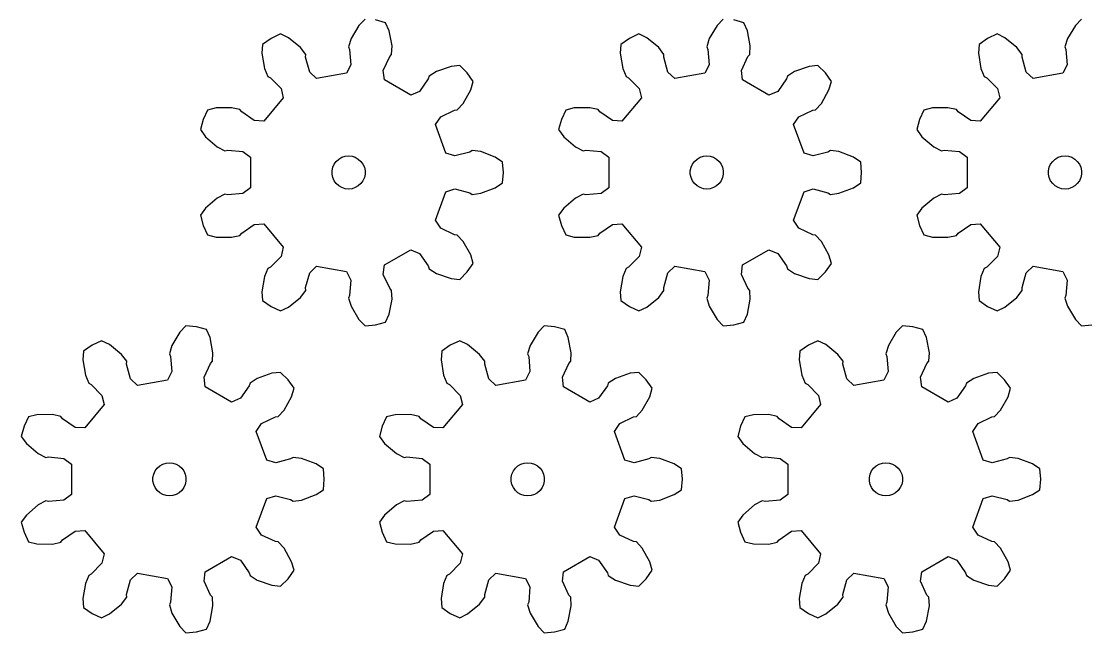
# Model space of a CAD drawing. Extents: x 0 to 189, y 0 to 222.
# Drawn here: x 0 to 96.4, y 0 to 55.3 of the extents above; entities that cross this region are included whole.
import ezdxf

# ---------------------------------------------------------------- set-up
doc = ezdxf.new("R2010")
doc.units = 0

msp = doc.modelspace()

# ---------------------------------------------------------------- linework, layer by layer
for p, q in [((31.101, 55.501), (30.55, 54.932)), ((32.958, 55.174), (32.044, 55.419)), ((33.281, 54.45), (32.958, 55.174)), ((63.512, 55.501), (62.961, 54.932)), ((65.37, 55.174), (64.456, 55.419)), ((65.693, 54.45), (65.37, 55.174)), ((95.924, 55.501), (95.373, 54.932)), ((23.467, 54.155), (22.609, 53.755)), ((24.18, 53.809), (23.467, 54.155)), ((30.55, 54.932), (29.834, 53.728)), ((33.542, 53.074), (33.281, 54.45)), ((55.879, 54.155), (55.021, 53.755)), ((56.591, 53.809), (55.879, 54.155)), ((62.961, 54.932), (62.246, 53.728)), ((65.954, 53.074), (65.693, 54.45)), ((88.29, 54.155), (87.432, 53.755)), ((89.003, 53.809), (88.29, 54.155)), ((95.373, 54.932), (94.657, 53.728)), ((21.834, 53.212), (21.777, 52.422)), ((22.609, 53.755), (21.834, 53.212)), ((25.264, 52.922), (24.18, 53.809)), ((29.834, 53.728), (29.601, 52.982)), ((33.507, 52.294), (33.542, 53.074)), ((54.245, 53.212), (54.189, 52.422)), ((55.021, 53.755), (54.245, 53.212)), ((57.676, 52.922), (56.591, 53.809)), ((62.246, 53.728), (62.012, 52.982)), ((65.918, 52.294), (65.954, 53.074)), ((86.657, 53.212), (86.601, 52.422)), ((87.432, 53.755), (86.657, 53.212)), ((90.087, 52.922), (89.003, 53.809)), ((94.657, 53.728), (94.424, 52.982)), ((21.777, 52.422), (22.003, 51.039)), ((25.738, 52.301), (25.264, 52.922)), ((25.727, 52.041), (25.738, 52.301)), ((29.601, 52.982), (29.701, 52.741)), ((29.701, 52.741), (29.813, 51.365)), ((32.753, 50.847), (33.33, 52.102)), ((33.33, 52.102), (33.507, 52.294)), ((54.189, 52.422), (54.415, 51.039)), ((58.15, 52.301), (57.676, 52.922)), ((58.138, 52.041), (58.15, 52.301)), ((62.012, 52.982), (62.113, 52.741)), ((62.113, 52.741), (62.225, 51.365)), ((65.165, 50.847), (65.741, 52.102)), ((65.741, 52.102), (65.918, 52.294)), ((86.601, 52.422), (86.827, 51.039)), ((90.562, 52.301), (90.087, 52.922)), ((90.55, 52.041), (90.562, 52.301)), ((94.424, 52.982), (94.524, 52.741)), ((94.524, 52.741), (94.637, 51.365)), ((26.092, 50.709), (25.727, 52.041)), ((29.813, 51.365), (29.428, 50.593)), ((38.883, 51.216), (37.561, 50.754)), ((39.671, 51.298), (38.883, 51.216)), ((40.341, 50.629), (39.671, 51.298)), ((58.503, 50.709), (58.138, 52.041)), ((62.225, 51.365), (61.839, 50.593)), ((71.295, 51.216), (69.973, 50.754)), ((72.083, 51.298), (71.295, 51.216)), ((72.752, 50.629), (72.083, 51.298)), ((90.915, 50.709), (90.55, 52.041)), ((94.637, 51.365), (94.251, 50.593)), ((22.003, 51.039), (22.304, 50.318)), ((22.304, 50.318), (22.535, 50.198)), ((22.535, 50.198), (23.506, 49.216)), ((26.718, 50.115), (26.092, 50.709)), ((29.428, 50.593), (26.718, 50.115)), ((32.852, 49.989), (32.753, 50.847)), ((36.903, 50.333), (36.825, 50.084)), ((37.561, 50.754), (36.903, 50.333)), ((40.884, 49.853), (40.341, 50.629)), ((54.415, 51.039), (54.715, 50.318)), ((54.715, 50.318), (54.947, 50.198)), ((54.947, 50.198), (55.918, 49.216)), ((59.13, 50.115), (58.503, 50.709)), ((61.839, 50.593), (59.13, 50.115)), ((65.263, 49.989), (65.165, 50.847)), ((69.315, 50.333), (69.237, 50.084)), ((69.973, 50.754), (69.315, 50.333)), ((73.295, 49.853), (72.752, 50.629)), ((86.827, 51.039), (87.127, 50.318)), ((87.127, 50.318), (87.359, 50.198)), ((87.359, 50.198), (88.329, 49.216)), ((91.541, 50.115), (90.915, 50.709)), ((94.251, 50.593), (91.541, 50.115)), ((23.506, 49.216), (23.707, 48.377)), ((35.235, 48.614), (32.852, 49.989)), ((36.825, 50.084), (36.026, 48.957)), ((40.666, 49.091), (40.884, 49.853)), ((55.918, 49.216), (56.119, 48.377)), ((67.646, 48.614), (65.263, 49.989)), ((69.237, 50.084), (68.438, 48.957)), ((73.078, 49.091), (73.295, 49.853)), ((88.329, 49.216), (88.53, 48.377)), ((23.707, 48.377), (21.938, 46.269)), ((36.026, 48.957), (35.235, 48.614)), ((39.981, 47.869), (40.666, 49.091)), ((56.119, 48.377), (54.35, 46.269)), ((68.438, 48.957), (67.646, 48.614)), ((72.393, 47.869), (73.078, 49.091)), ((88.53, 48.377), (86.762, 46.269)), ((16.851, 47.274), (16.451, 46.416)), ((17.62, 47.467), (16.851, 47.274)), ((19.02, 47.485), (17.62, 47.467)), ((19.783, 47.314), (19.02, 47.485)), ((19.941, 47.107), (19.783, 47.314)), ((37.945, 46.67), (39.193, 47.261)), ((39.193, 47.261), (39.452, 47.294)), ((39.452, 47.294), (39.981, 47.869)), ((49.263, 47.274), (48.863, 46.416)), ((50.032, 47.467), (49.263, 47.274)), ((51.432, 47.485), (50.032, 47.467)), ((52.194, 47.314), (51.432, 47.485)), ((52.353, 47.107), (52.194, 47.314)), ((70.357, 46.67), (71.605, 47.261)), ((71.605, 47.261), (71.864, 47.294)), ((71.864, 47.294), (72.393, 47.869)), ((81.674, 47.274), (81.274, 46.416)), ((82.443, 47.467), (81.674, 47.274)), ((83.844, 47.485), (82.443, 47.467)), ((84.606, 47.314), (83.844, 47.485)), ((84.764, 47.107), (84.606, 47.314)), ((16.451, 46.416), (16.206, 45.502)), ((21.077, 46.321), (19.941, 47.107)), ((21.938, 46.269), (21.077, 46.321)), ((37.47, 45.95), (37.945, 46.67)), ((48.863, 46.416), (48.617, 45.502)), ((53.489, 46.321), (52.353, 47.107)), ((54.35, 46.269), (53.489, 46.321)), ((69.881, 45.95), (70.357, 46.67)), ((81.274, 46.416), (81.029, 45.502)), ((85.9, 46.321), (84.764, 47.107)), ((86.762, 46.269), (85.9, 46.321)), ((16.206, 45.502), (16.671, 44.86)), ((38.411, 43.365), (37.47, 45.95)), ((48.617, 45.502), (49.083, 44.86)), ((70.822, 43.365), (69.881, 45.95)), ((81.029, 45.502), (81.494, 44.86)), ((16.671, 44.86), (17.733, 43.946)), ((49.083, 44.86), (50.144, 43.946)), ((81.494, 44.86), (82.556, 43.946)), ((17.733, 43.946), (18.426, 43.587)), ((18.426, 43.587), (18.681, 43.644)), ((18.681, 43.644), (20.056, 43.516)), ((20.056, 43.516), (20.749, 43.002)), ((40.574, 43.469), (39.238, 43.119)), ((40.794, 43.609), (40.574, 43.469)), ((41.568, 43.509), (40.794, 43.609)), ((42.878, 43.013), (41.568, 43.509)), ((50.144, 43.946), (50.838, 43.587)), ((50.838, 43.587), (51.093, 43.644)), ((51.093, 43.644), (52.468, 43.516)), ((52.468, 43.516), (53.161, 43.002)), ((72.985, 43.469), (71.65, 43.119)), ((73.205, 43.609), (72.985, 43.469)), ((73.98, 43.509), (73.205, 43.609)), ((75.29, 43.013), (73.98, 43.509)), ((82.556, 43.946), (83.249, 43.587)), ((83.249, 43.587), (83.504, 43.644)), ((83.504, 43.644), (84.879, 43.516)), ((84.879, 43.516), (85.573, 43.002)), ((20.749, 43.002), (20.749, 40.25)), ((28.313, 42.376), (28.497, 42.63)), ((28.497, 42.63), (28.73, 42.84)), ((28.73, 42.84), (29.002, 42.996)), ((29.002, 42.996), (29.3, 43.093)), ((29.3, 43.093), (29.612, 43.126)), ((29.612, 43.126), (29.924, 43.093)), ((29.924, 43.093), (30.222, 42.996)), ((30.222, 42.996), (30.494, 42.84)), ((30.494, 42.84), (30.727, 42.63)), ((30.727, 42.63), (30.911, 42.376)), ((39.238, 43.119), (38.411, 43.365)), ((43.535, 42.569), (42.878, 43.013)), ((43.617, 41.626), (43.535, 42.569)), ((53.161, 43.002), (53.161, 40.25)), ((60.724, 42.376), (60.909, 42.63)), ((60.909, 42.63), (61.142, 42.84)), ((61.142, 42.84), (61.413, 42.996)), ((61.413, 42.996), (61.712, 43.093)), ((61.712, 43.093), (62.024, 43.126)), ((62.024, 43.126), (62.335, 43.093)), ((62.335, 43.093), (62.634, 42.996)), ((62.634, 42.996), (62.905, 42.84)), ((62.905, 42.84), (63.138, 42.63)), ((63.138, 42.63), (63.323, 42.376)), ((71.65, 43.119), (70.822, 43.365)), ((75.947, 42.569), (75.29, 43.013)), ((76.029, 41.626), (75.947, 42.569)), ((85.573, 43.002), (85.573, 40.25)), ((93.136, 42.376), (93.32, 42.63)), ((93.32, 42.63), (93.554, 42.84)), ((93.554, 42.84), (93.825, 42.996)), ((93.825, 42.996), (94.123, 43.093)), ((94.123, 43.093), (94.435, 43.126)), ((94.435, 43.126), (94.747, 43.093)), ((94.747, 43.093), (95.045, 42.996)), ((95.045, 42.996), (95.317, 42.84)), ((95.317, 42.84), (95.55, 42.63)), ((95.55, 42.63), (95.734, 42.376)), ((28.12, 41.783), (28.185, 42.09)), ((28.12, 41.469), (28.12, 41.783)), ((28.185, 41.163), (28.12, 41.469)), ((28.185, 42.09), (28.313, 42.376)), ((30.911, 42.376), (31.038, 42.09)), ((31.038, 42.09), (31.104, 41.783)), ((31.104, 41.469), (31.038, 41.163)), ((31.104, 41.783), (31.104, 41.469)), ((43.535, 40.683), (43.617, 41.626)), ((60.532, 41.783), (60.597, 42.09)), ((60.532, 41.469), (60.532, 41.783)), ((60.597, 41.163), (60.532, 41.469)), ((60.597, 42.09), (60.724, 42.376)), ((63.323, 42.376), (63.45, 42.09)), ((63.45, 42.09), (63.515, 41.783)), ((63.515, 41.469), (63.45, 41.163)), ((63.515, 41.783), (63.515, 41.469)), ((75.947, 40.683), (76.029, 41.626)), ((92.943, 41.783), (93.009, 42.09)), ((92.943, 41.469), (92.943, 41.783)), ((93.009, 41.163), (92.943, 41.469)), ((93.009, 42.09), (93.136, 42.376)), ((95.734, 42.376), (95.862, 42.09)), ((95.862, 42.09), (95.927, 41.783)), ((95.927, 41.469), (95.862, 41.163)), ((95.927, 41.783), (95.927, 41.469)), ((28.313, 40.876), (28.185, 41.163)), ((28.497, 40.622), (28.313, 40.876)), ((28.73, 40.413), (28.497, 40.622)), ((30.727, 40.622), (30.494, 40.413)), ((30.911, 40.876), (30.727, 40.622)), ((31.038, 41.163), (30.911, 40.876)), ((42.878, 40.239), (43.535, 40.683)), ((60.724, 40.876), (60.597, 41.163)), ((60.909, 40.622), (60.724, 40.876)), ((61.142, 40.413), (60.909, 40.622)), ((63.138, 40.622), (62.905, 40.413)), ((63.323, 40.876), (63.138, 40.622)), ((63.45, 41.163), (63.323, 40.876)), ((75.29, 40.239), (75.947, 40.683)), ((93.136, 40.876), (93.009, 41.163)), ((93.32, 40.622), (93.136, 40.876)), ((93.554, 40.413), (93.32, 40.622)), ((95.55, 40.622), (95.317, 40.413)), ((95.734, 40.876), (95.55, 40.622)), ((95.862, 41.163), (95.734, 40.876)), ((18.426, 39.665), (17.733, 39.306)), ((18.681, 39.608), (18.426, 39.665)), ((20.056, 39.737), (18.681, 39.608)), ((20.749, 40.25), (20.056, 39.737)), ((29.002, 40.256), (28.73, 40.413)), ((29.3, 40.159), (29.002, 40.256)), ((29.612, 40.126), (29.3, 40.159)), ((29.924, 40.159), (29.612, 40.126)), ((30.222, 40.256), (29.924, 40.159)), ((30.494, 40.413), (30.222, 40.256)), ((37.47, 37.302), (38.411, 39.888)), ((38.411, 39.888), (39.238, 40.133)), ((39.238, 40.133), (40.574, 39.784)), ((40.574, 39.784), (40.794, 39.643)), ((40.794, 39.643), (41.568, 39.743)), ((41.568, 39.743), (42.878, 40.239)), ((50.838, 39.665), (50.144, 39.306)), ((51.093, 39.608), (50.838, 39.665)), ((52.468, 39.737), (51.093, 39.608)), ((53.161, 40.25), (52.468, 39.737)), ((61.413, 40.256), (61.142, 40.413)), ((61.712, 40.159), (61.413, 40.256)), ((62.024, 40.126), (61.712, 40.159)), ((62.335, 40.159), (62.024, 40.126)), ((62.634, 40.256), (62.335, 40.159)), ((62.905, 40.413), (62.634, 40.256)), ((69.881, 37.302), (70.822, 39.888)), ((70.822, 39.888), (71.65, 40.133)), ((71.65, 40.133), (72.985, 39.784)), ((72.985, 39.784), (73.205, 39.643)), ((73.205, 39.643), (73.98, 39.743)), ((73.98, 39.743), (75.29, 40.239)), ((83.249, 39.665), (82.556, 39.306)), ((83.504, 39.608), (83.249, 39.665)), ((84.879, 39.737), (83.504, 39.608)), ((85.573, 40.25), (84.879, 39.737)), ((93.825, 40.256), (93.554, 40.413)), ((94.123, 40.159), (93.825, 40.256)), ((94.435, 40.126), (94.123, 40.159)), ((94.747, 40.159), (94.435, 40.126)), ((95.045, 40.256), (94.747, 40.159)), ((95.317, 40.413), (95.045, 40.256)), ((17.733, 39.306), (16.671, 38.392)), ((50.144, 39.306), (49.083, 38.392)), ((82.556, 39.306), (81.494, 38.392)), ((16.671, 38.392), (16.206, 37.75)), ((16.206, 37.75), (16.451, 36.836)), ((49.083, 38.392), (48.617, 37.75)), ((48.617, 37.75), (48.863, 36.836)), ((81.494, 38.392), (81.029, 37.75)), ((81.029, 37.75), (81.274, 36.836)), ((16.451, 36.836), (16.851, 35.978)), ((19.941, 36.146), (21.077, 36.931)), ((21.077, 36.931), (21.938, 36.983)), ((21.938, 36.983), (23.707, 34.875)), ((37.945, 36.582), (37.47, 37.302)), ((48.863, 36.836), (49.263, 35.978)), ((52.353, 36.146), (53.489, 36.931)), ((53.489, 36.931), (54.35, 36.983)), ((54.35, 36.983), (56.119, 34.875)), ((70.357, 36.582), (69.881, 37.302)), ((81.274, 36.836), (81.674, 35.978)), ((84.764, 36.146), (85.9, 36.931)), ((85.9, 36.931), (86.762, 36.983)), ((86.762, 36.983), (88.53, 34.875)), ((16.851, 35.978), (17.62, 35.785)), ((17.62, 35.785), (19.02, 35.768)), ((19.02, 35.768), (19.783, 35.938)), ((19.783, 35.938), (19.941, 36.146)), ((39.193, 35.991), (37.945, 36.582)), ((39.452, 35.958), (39.193, 35.991)), ((39.981, 35.383), (39.452, 35.958)), ((49.263, 35.978), (50.032, 35.785)), ((50.032, 35.785), (51.432, 35.768)), ((51.432, 35.768), (52.194, 35.938)), ((52.194, 35.938), (52.353, 36.146)), ((71.605, 35.991), (70.357, 36.582)), ((71.864, 35.958), (71.605, 35.991)), ((72.393, 35.383), (71.864, 35.958)), ((81.674, 35.978), (82.443, 35.785)), ((82.443, 35.785), (83.844, 35.768)), ((83.844, 35.768), (84.606, 35.938)), ((84.606, 35.938), (84.764, 36.146)), ((23.707, 34.875), (23.506, 34.036)), ((40.666, 34.161), (39.981, 35.383)), ((56.119, 34.875), (55.918, 34.036)), ((73.078, 34.161), (72.393, 35.383)), ((88.53, 34.875), (88.329, 34.036)), ((23.506, 34.036), (22.535, 33.054)), ((32.852, 33.263), (35.235, 34.639)), ((35.235, 34.639), (36.026, 34.295)), ((36.026, 34.295), (36.825, 33.169)), ((40.884, 33.399), (40.666, 34.161)), ((55.918, 34.036), (54.947, 33.054)), ((65.263, 33.263), (67.646, 34.639)), ((67.646, 34.639), (68.438, 34.295)), ((68.438, 34.295), (69.237, 33.169)), ((73.295, 33.399), (73.078, 34.161)), ((88.329, 34.036), (87.359, 33.054)), ((22.304, 32.934), (22.003, 32.213)), ((22.535, 33.054), (22.304, 32.934)), ((26.092, 32.543), (26.718, 33.137)), ((26.718, 33.137), (29.428, 32.659)), ((32.753, 32.406), (32.852, 33.263)), ((36.825, 33.169), (36.903, 32.919)), ((36.903, 32.919), (37.561, 32.498)), ((40.341, 32.623), (40.884, 33.399)), ((54.715, 32.934), (54.415, 32.213)), ((54.947, 33.054), (54.715, 32.934)), ((58.503, 32.543), (59.13, 33.137)), ((59.13, 33.137), (61.839, 32.659)), ((65.165, 32.406), (65.263, 33.263)), ((69.237, 33.169), (69.315, 32.919)), ((69.315, 32.919), (69.973, 32.498)), ((72.752, 32.623), (73.295, 33.399)), ((87.127, 32.934), (86.827, 32.213)), ((87.359, 33.054), (87.127, 32.934)), ((90.915, 32.543), (91.541, 33.137)), ((91.541, 33.137), (94.251, 32.659)), ((22.003, 32.213), (21.777, 30.831)), ((25.727, 31.212), (26.092, 32.543)), ((29.428, 32.659), (29.813, 31.887)), ((29.813, 31.887), (29.701, 30.511)), ((33.33, 31.151), (32.753, 32.406)), ((37.561, 32.498), (38.883, 32.036)), ((38.883, 32.036), (39.671, 31.954)), ((39.671, 31.954), (40.341, 32.623)), ((54.415, 32.213), (54.189, 30.831)), ((58.138, 31.212), (58.503, 32.543)), ((61.839, 32.659), (62.225, 31.887)), ((62.225, 31.887), (62.113, 30.511)), ((65.741, 31.151), (65.165, 32.406)), ((69.973, 32.498), (71.295, 32.036)), ((71.295, 32.036), (72.083, 31.954)), ((72.083, 31.954), (72.752, 32.623)), ((86.827, 32.213), (86.601, 30.831)), ((90.55, 31.212), (90.915, 32.543)), ((94.251, 32.659), (94.637, 31.887)), ((94.637, 31.887), (94.524, 30.511)), ((25.264, 30.33), (25.738, 30.951)), ((25.738, 30.951), (25.727, 31.212)), ((33.507, 30.959), (33.33, 31.151)), ((33.542, 30.178), (33.507, 30.959)), ((57.676, 30.33), (58.15, 30.951)), ((58.15, 30.951), (58.138, 31.212)), ((65.918, 30.959), (65.741, 31.151)), ((65.954, 30.178), (65.918, 30.959)), ((90.087, 30.33), (90.562, 30.951)), ((90.562, 30.951), (90.55, 31.212)), ((21.777, 30.831), (21.834, 30.04)), ((21.834, 30.04), (22.609, 29.497)), ((24.18, 29.444), (25.264, 30.33)), ((29.701, 30.511), (29.601, 30.27)), ((29.601, 30.27), (29.834, 29.524)), ((33.281, 28.802), (33.542, 30.178)), ((54.189, 30.831), (54.245, 30.04)), ((54.245, 30.04), (55.021, 29.497)), ((56.591, 29.444), (57.676, 30.33)), ((62.113, 30.511), (62.012, 30.27)), ((62.012, 30.27), (62.246, 29.524)), ((65.693, 28.802), (65.954, 30.178)), ((86.601, 30.831), (86.657, 30.04)), ((86.657, 30.04), (87.432, 29.497)), ((89.003, 29.444), (90.087, 30.33)), ((94.524, 30.511), (94.424, 30.27)), ((94.424, 30.27), (94.657, 29.524)), ((22.609, 29.497), (23.467, 29.097)), ((23.467, 29.097), (24.18, 29.444)), ((29.834, 29.524), (30.55, 28.32)), ((55.021, 29.497), (55.879, 29.097)), ((55.879, 29.097), (56.591, 29.444)), ((62.246, 29.524), (62.961, 28.32)), ((87.432, 29.497), (88.29, 29.097)), ((88.29, 29.097), (89.003, 29.444)), ((94.657, 29.524), (95.373, 28.32)), ((30.55, 28.32), (31.101, 27.751)), ((32.044, 27.833), (32.958, 28.078)), ((32.958, 28.078), (33.281, 28.802)), ((62.961, 28.32), (63.512, 27.751)), ((64.456, 27.833), (65.37, 28.078)), ((65.37, 28.078), (65.693, 28.802)), ((95.373, 28.32), (95.924, 27.751)), ((14.344, 27.181), (13.628, 25.977)), ((14.895, 27.751), (14.344, 27.181)), ((15.838, 27.668), (14.895, 27.751)), ((16.753, 27.423), (15.838, 27.668)), ((17.076, 26.699), (16.753, 27.423)), ((31.101, 27.751), (32.044, 27.833)), ((46.755, 27.181), (46.04, 25.977)), ((47.307, 27.751), (46.755, 27.181)), ((48.25, 27.668), (47.307, 27.751)), ((49.164, 27.423), (48.25, 27.668)), ((49.487, 26.699), (49.164, 27.423)), ((63.512, 27.751), (64.456, 27.833)), ((79.167, 27.181), (78.452, 25.977)), ((79.718, 27.751), (79.167, 27.181)), ((80.661, 27.668), (79.718, 27.751)), ((81.576, 27.423), (80.661, 27.668)), ((81.899, 26.699), (81.576, 27.423)), ((95.924, 27.751), (96.867, 27.833)), ((7.261, 26.405), (6.403, 26.005)), ((7.974, 26.058), (7.261, 26.405)), ((9.058, 25.171), (7.974, 26.058)), ((17.336, 25.323), (17.076, 26.699)), ((39.673, 26.405), (38.815, 26.005)), ((40.386, 26.058), (39.673, 26.405)), ((41.47, 25.171), (40.386, 26.058)), ((49.748, 25.323), (49.487, 26.699)), ((72.085, 26.405), (71.227, 26.005)), ((72.797, 26.058), (72.085, 26.405)), ((73.882, 25.171), (72.797, 26.058)), ((82.16, 25.323), (81.899, 26.699)), ((5.628, 25.462), (5.572, 24.671)), ((6.403, 26.005), (5.628, 25.462)), ((9.533, 24.551), (9.058, 25.171)), ((13.628, 25.977), (13.395, 25.232)), ((13.395, 25.232), (13.495, 24.991)), ((17.301, 24.543), (17.336, 25.323)), ((38.039, 25.462), (37.983, 24.671)), ((38.815, 26.005), (38.039, 25.462)), ((41.944, 24.551), (41.47, 25.171)), ((46.04, 25.977), (45.806, 25.232)), ((45.806, 25.232), (45.907, 24.991)), ((49.712, 24.543), (49.748, 25.323)), ((70.451, 25.462), (70.395, 24.671)), ((71.227, 26.005), (70.451, 25.462)), ((74.356, 24.551), (73.882, 25.171)), ((78.452, 25.977), (78.218, 25.232)), ((78.218, 25.232), (78.318, 24.991)), ((82.124, 24.543), (82.16, 25.323)), ((5.572, 24.671), (5.797, 23.289)), ((9.521, 24.29), (9.533, 24.551)), ((9.886, 22.958), (9.521, 24.29)), ((13.495, 24.991), (13.607, 23.614)), ((16.548, 23.096), (17.124, 24.351)), ((17.124, 24.351), (17.301, 24.543)), ((37.983, 24.671), (38.209, 23.289)), ((41.932, 24.29), (41.944, 24.551)), ((42.297, 22.958), (41.932, 24.29)), ((45.907, 24.991), (46.019, 23.614)), ((48.959, 23.096), (49.536, 24.351)), ((49.536, 24.351), (49.712, 24.543)), ((70.395, 24.671), (70.621, 23.289)), ((74.344, 24.29), (74.356, 24.551)), ((74.709, 22.958), (74.344, 24.29)), ((78.318, 24.991), (78.431, 23.614)), ((81.371, 23.096), (81.947, 24.351)), ((81.947, 24.351), (82.124, 24.543)), ((5.797, 23.289), (6.098, 22.568)), ((13.607, 23.614), (13.222, 22.842)), ((22.677, 23.465), (21.355, 23.003)), ((23.466, 23.547), (22.677, 23.465)), ((24.135, 22.878), (23.466, 23.547)), ((38.209, 23.289), (38.509, 22.568)), ((46.019, 23.614), (45.634, 22.842)), ((55.089, 23.465), (53.767, 23.003)), ((55.877, 23.547), (55.089, 23.465)), ((56.547, 22.878), (55.877, 23.547)), ((70.621, 23.289), (70.921, 22.568)), ((78.431, 23.614), (78.045, 22.842)), ((87.501, 23.465), (86.178, 23.003)), ((88.289, 23.547), (87.501, 23.465)), ((88.958, 22.878), (88.289, 23.547)), ((6.098, 22.568), (6.329, 22.447)), ((6.329, 22.447), (7.3, 21.465)), ((10.512, 22.365), (9.886, 22.958)), ((13.222, 22.842), (10.512, 22.365)), ((16.646, 22.239), (16.548, 23.096)), ((19.029, 20.863), (16.646, 22.239)), ((20.619, 22.333), (19.82, 21.206)), ((20.697, 22.582), (20.619, 22.333)), ((21.355, 23.003), (20.697, 22.582)), ((24.678, 22.102), (24.135, 22.878)), ((38.509, 22.568), (38.741, 22.447)), ((38.741, 22.447), (39.712, 21.465)), ((42.924, 22.365), (42.297, 22.958)), ((45.634, 22.842), (42.924, 22.365)), ((49.058, 22.239), (48.959, 23.096)), ((51.44, 20.863), (49.058, 22.239)), ((53.031, 22.333), (52.232, 21.206)), ((53.109, 22.582), (53.031, 22.333)), ((53.767, 23.003), (53.109, 22.582)), ((57.09, 22.102), (56.547, 22.878)), ((70.921, 22.568), (71.153, 22.447)), ((71.153, 22.447), (72.124, 21.465)), ((75.336, 22.365), (74.709, 22.958)), ((78.045, 22.842), (75.336, 22.365)), ((81.469, 22.239), (81.371, 23.096)), ((83.852, 20.863), (81.469, 22.239)), ((85.442, 22.333), (84.644, 21.206)), ((85.52, 22.582), (85.442, 22.333)), ((86.178, 23.003), (85.52, 22.582)), ((89.501, 22.102), (88.958, 22.878)), ((7.3, 21.465), (7.501, 20.626)), ((23.775, 20.119), (24.46, 21.34)), ((24.46, 21.34), (24.678, 22.102)), ((39.712, 21.465), (39.913, 20.626)), ((56.187, 20.119), (56.872, 21.34)), ((56.872, 21.34), (57.09, 22.102)), ((72.124, 21.465), (72.324, 20.626)), ((88.599, 20.119), (89.284, 21.34)), ((89.284, 21.34), (89.501, 22.102)), ((7.501, 20.626), (5.733, 18.518)), ((19.82, 21.206), (19.029, 20.863)), ((39.913, 20.626), (38.144, 18.518)), ((52.232, 21.206), (51.44, 20.863)), ((72.324, 20.626), (70.556, 18.518)), ((84.644, 21.206), (83.852, 20.863)), ((0.645, 19.524), (0.245, 18.666)), ((1.414, 19.716), (0.645, 19.524)), ((2.815, 19.734), (1.414, 19.716)), ((3.577, 19.563), (2.815, 19.734)), ((3.735, 19.356), (3.577, 19.563)), ((4.871, 18.57), (3.735, 19.356)), ((21.739, 18.919), (22.988, 19.51)), ((22.988, 19.51), (23.246, 19.544)), ((23.246, 19.544), (23.775, 20.119)), ((33.057, 19.524), (32.657, 18.666)), ((33.826, 19.716), (33.057, 19.524)), ((35.226, 19.734), (33.826, 19.716)), ((35.989, 19.563), (35.226, 19.734)), ((36.147, 19.356), (35.989, 19.563)), ((37.283, 18.57), (36.147, 19.356)), ((54.151, 18.919), (55.399, 19.51)), ((55.399, 19.51), (55.658, 19.544)), ((55.658, 19.544), (56.187, 20.119)), ((65.468, 19.524), (65.068, 18.666)), ((66.237, 19.716), (65.468, 19.524)), ((67.638, 19.734), (66.237, 19.716)), ((68.4, 19.563), (67.638, 19.734)), ((68.559, 19.356), (68.4, 19.563)), ((69.694, 18.57), (68.559, 19.356)), ((86.563, 18.919), (87.811, 19.51)), ((87.811, 19.51), (88.07, 19.544)), ((88.07, 19.544), (88.599, 20.119)), ((0.245, 18.666), (0, 17.751)), ((5.733, 18.518), (4.871, 18.57)), ((21.264, 18.199), (21.739, 18.919)), ((32.657, 18.666), (32.412, 17.751)), ((38.144, 18.518), (37.283, 18.57)), ((53.675, 18.199), (54.151, 18.919)), ((65.068, 18.666), (64.823, 17.751)), ((70.556, 18.518), (69.694, 18.57)), ((86.087, 18.199), (86.563, 18.919)), ((0, 17.751), (0.465, 17.109)), ((22.205, 15.614), (21.264, 18.199)), ((32.412, 17.751), (32.877, 17.109)), ((54.616, 15.614), (53.675, 18.199)), ((64.823, 17.751), (65.289, 17.109)), ((87.028, 15.614), (86.087, 18.199)), ((0.465, 17.109), (1.527, 16.196)), ((32.877, 17.109), (33.938, 16.196)), ((65.289, 17.109), (66.35, 16.196)), ((1.527, 16.196), (2.22, 15.836)), ((2.22, 15.836), (2.475, 15.893)), ((2.475, 15.893), (3.85, 15.765)), ((3.85, 15.765), (4.543, 15.251)), ((23.032, 15.368), (22.205, 15.614)), ((24.368, 15.718), (23.032, 15.368)), ((24.588, 15.858), (24.368, 15.718)), ((25.362, 15.758), (24.588, 15.858)), ((26.672, 15.262), (25.362, 15.758)), ((33.938, 16.196), (34.632, 15.836)), ((34.632, 15.836), (34.887, 15.893)), ((34.887, 15.893), (36.262, 15.765)), ((36.262, 15.765), (36.955, 15.251)), ((55.444, 15.368), (54.616, 15.614)), ((56.78, 15.718), (55.444, 15.368)), ((56.999, 15.858), (56.78, 15.718)), ((57.774, 15.758), (56.999, 15.858)), ((59.084, 15.262), (57.774, 15.758)), ((66.35, 16.196), (67.044, 15.836)), ((67.044, 15.836), (67.298, 15.893)), ((67.298, 15.893), (68.673, 15.765)), ((68.673, 15.765), (69.367, 15.251)), ((87.855, 15.368), (87.028, 15.614)), ((89.191, 15.718), (87.855, 15.368)), ((89.411, 15.858), (89.191, 15.718)), ((90.186, 15.758), (89.411, 15.858)), ((91.496, 15.262), (90.186, 15.758)), ((4.543, 15.251), (4.543, 12.5)), ((11.979, 14.339), (12.107, 14.625)), ((12.107, 14.625), (12.291, 14.879)), ((12.291, 14.879), (12.524, 15.089)), ((12.524, 15.089), (12.796, 15.246)), ((12.796, 15.246), (13.094, 15.343)), ((13.094, 15.343), (13.406, 15.375)), ((13.406, 15.375), (13.718, 15.343)), ((13.718, 15.343), (14.016, 15.246)), ((14.016, 15.246), (14.288, 15.089)), ((14.288, 15.089), (14.521, 14.879)), ((14.521, 14.879), (14.705, 14.625)), ((14.705, 14.625), (14.833, 14.339)), ((27.329, 14.819), (26.672, 15.262)), ((27.412, 13.875), (27.329, 14.819)), ((36.955, 15.251), (36.955, 12.5)), ((44.391, 14.339), (44.519, 14.625)), ((44.519, 14.625), (44.703, 14.879)), ((44.703, 14.879), (44.936, 15.089)), ((44.936, 15.089), (45.208, 15.246)), ((45.208, 15.246), (45.506, 15.343)), ((45.506, 15.343), (45.818, 15.375)), ((45.818, 15.375), (46.13, 15.343)), ((46.13, 15.343), (46.428, 15.246)), ((46.428, 15.246), (46.699, 15.089)), ((46.699, 15.089), (46.932, 14.879)), ((46.932, 14.879), (47.117, 14.625)), ((47.117, 14.625), (47.244, 14.339)), ((59.741, 14.819), (59.084, 15.262)), ((59.823, 13.875), (59.741, 14.819)), ((69.367, 15.251), (69.367, 12.5)), ((76.803, 14.339), (76.93, 14.625)), ((76.93, 14.625), (77.115, 14.879)), ((77.115, 14.879), (77.348, 15.089)), ((77.348, 15.089), (77.619, 15.246)), ((77.619, 15.246), (77.917, 15.343)), ((77.917, 15.343), (78.229, 15.375)), ((78.229, 15.375), (78.541, 15.343)), ((78.541, 15.343), (78.839, 15.246)), ((78.839, 15.246), (79.111, 15.089)), ((79.111, 15.089), (79.344, 14.879)), ((79.344, 14.879), (79.528, 14.625)), ((79.528, 14.625), (79.656, 14.339)), ((92.152, 14.819), (91.496, 15.262)), ((92.235, 13.875), (92.152, 14.819)), ((11.914, 14.032), (11.979, 14.339)), ((11.914, 13.719), (11.914, 14.032)), ((11.979, 13.412), (11.914, 13.719)), ((14.833, 14.339), (14.898, 14.032)), ((14.898, 13.719), (14.833, 13.412)), ((14.898, 14.032), (14.898, 13.719)), ((27.329, 12.932), (27.412, 13.875)), ((44.326, 14.032), (44.391, 14.339)), ((44.326, 13.719), (44.326, 14.032)), ((44.391, 13.412), (44.326, 13.719)), ((47.244, 14.339), (47.309, 14.032)), ((47.309, 13.719), (47.244, 13.412)), ((47.309, 14.032), (47.309, 13.719)), ((59.741, 12.932), (59.823, 13.875)), ((76.738, 14.032), (76.803, 14.339)), ((76.738, 13.719), (76.738, 14.032)), ((76.803, 13.412), (76.738, 13.719)), ((79.656, 14.339), (79.721, 14.032)), ((79.721, 13.719), (79.656, 13.412)), ((79.721, 14.032), (79.721, 13.719)), ((92.152, 12.932), (92.235, 13.875)), ((12.107, 13.125), (11.979, 13.412)), ((12.291, 12.872), (12.107, 13.125)), ((12.524, 12.662), (12.291, 12.872)), ((12.796, 12.505), (12.524, 12.662)), ((14.288, 12.662), (14.016, 12.505)), ((14.521, 12.872), (14.288, 12.662)), ((14.705, 13.125), (14.521, 12.872)), ((14.833, 13.412), (14.705, 13.125)), ((26.672, 12.488), (27.329, 12.932)), ((44.519, 13.125), (44.391, 13.412)), ((44.703, 12.872), (44.519, 13.125)), ((44.936, 12.662), (44.703, 12.872)), ((45.208, 12.505), (44.936, 12.662)), ((46.699, 12.662), (46.428, 12.505)), ((46.932, 12.872), (46.699, 12.662)), ((47.117, 13.125), (46.932, 12.872)), ((47.244, 13.412), (47.117, 13.125)), ((59.084, 12.488), (59.741, 12.932)), ((76.93, 13.125), (76.803, 13.412)), ((77.115, 12.872), (76.93, 13.125)), ((77.348, 12.662), (77.115, 12.872)), ((77.619, 12.505), (77.348, 12.662)), ((79.111, 12.662), (78.839, 12.505)), ((79.344, 12.872), (79.111, 12.662)), ((79.528, 13.125), (79.344, 12.872)), ((79.656, 13.412), (79.528, 13.125)), ((91.496, 12.488), (92.152, 12.932)), ((2.22, 11.914), (1.527, 11.555)), ((2.475, 11.858), (2.22, 11.914)), ((3.85, 11.986), (2.475, 11.858)), ((4.543, 12.5), (3.85, 11.986)), ((13.094, 12.408), (12.796, 12.505)), ((13.406, 12.375), (13.094, 12.408)), ((13.718, 12.408), (13.406, 12.375)), ((14.016, 12.505), (13.718, 12.408)), ((21.264, 9.551), (22.205, 12.137)), ((22.205, 12.137), (23.032, 12.383)), ((23.032, 12.383), (24.368, 12.033)), ((24.368, 12.033), (24.588, 11.892)), ((24.588, 11.892), (25.362, 11.993)), ((25.362, 11.993), (26.672, 12.488)), ((34.632, 11.914), (33.938, 11.555)), ((34.887, 11.858), (34.632, 11.914)), ((36.262, 11.986), (34.887, 11.858)), ((36.955, 12.5), (36.262, 11.986)), ((45.506, 12.408), (45.208, 12.505)), ((45.818, 12.375), (45.506, 12.408)), ((46.13, 12.408), (45.818, 12.375)), ((46.428, 12.505), (46.13, 12.408)), ((53.675, 9.551), (54.616, 12.137)), ((54.616, 12.137), (55.444, 12.383)), ((55.444, 12.383), (56.78, 12.033)), ((56.78, 12.033), (56.999, 11.892)), ((56.999, 11.892), (57.774, 11.993)), ((57.774, 11.993), (59.084, 12.488)), ((67.044, 11.914), (66.35, 11.555)), ((67.298, 11.858), (67.044, 11.914)), ((68.673, 11.986), (67.298, 11.858)), ((69.367, 12.5), (68.673, 11.986)), ((77.917, 12.408), (77.619, 12.505)), ((78.229, 12.375), (77.917, 12.408)), ((78.541, 12.408), (78.229, 12.375)), ((78.839, 12.505), (78.541, 12.408)), ((86.087, 9.551), (87.028, 12.137)), ((87.028, 12.137), (87.855, 12.383)), ((87.855, 12.383), (89.191, 12.033)), ((89.191, 12.033), (89.411, 11.892)), ((89.411, 11.892), (90.186, 11.993)), ((90.186, 11.993), (91.496, 12.488)), ((0.465, 10.641), (0, 10)), ((1.527, 11.555), (0.465, 10.641)), ((32.877, 10.641), (32.412, 10)), ((33.938, 11.555), (32.877, 10.641)), ((65.289, 10.641), (64.823, 10)), ((66.35, 11.555), (65.289, 10.641)), ((0, 10), (0.245, 9.085)), ((32.412, 10), (32.657, 9.085)), ((64.823, 10), (65.068, 9.085)), ((0.245, 9.085), (0.645, 8.227)), ((3.735, 8.395), (4.871, 9.18)), ((4.871, 9.18), (5.733, 9.232)), ((5.733, 9.232), (7.501, 7.125)), ((21.739, 8.831), (21.264, 9.551)), ((22.988, 8.241), (21.739, 8.831)), ((32.657, 9.085), (33.057, 8.227)), ((36.147, 8.395), (37.283, 9.18)), ((37.283, 9.18), (38.144, 9.232)), ((38.144, 9.232), (39.913, 7.125)), ((54.151, 8.831), (53.675, 9.551)), ((55.399, 8.241), (54.151, 8.831)), ((65.068, 9.085), (65.468, 8.227)), ((68.559, 8.395), (69.694, 9.18)), ((69.694, 9.18), (70.556, 9.232)), ((70.556, 9.232), (72.324, 7.125)), ((86.563, 8.831), (86.087, 9.551)), ((87.811, 8.241), (86.563, 8.831)), ((0.645, 8.227), (1.414, 8.035)), ((1.414, 8.035), (2.815, 8.017)), ((2.815, 8.017), (3.577, 8.187)), ((3.577, 8.187), (3.735, 8.395)), ((23.246, 8.207), (22.988, 8.241)), ((23.775, 7.632), (23.246, 8.207)), ((33.057, 8.227), (33.826, 8.035)), ((33.826, 8.035), (35.226, 8.017)), ((35.226, 8.017), (35.989, 8.187)), ((35.989, 8.187), (36.147, 8.395)), ((55.658, 8.207), (55.399, 8.241)), ((56.187, 7.632), (55.658, 8.207)), ((65.468, 8.227), (66.237, 8.035)), ((66.237, 8.035), (67.638, 8.017)), ((67.638, 8.017), (68.4, 8.187)), ((68.4, 8.187), (68.559, 8.395)), ((88.07, 8.207), (87.811, 8.241)), ((88.599, 7.632), (88.07, 8.207)), ((7.501, 7.125), (7.3, 6.285)), ((16.646, 5.512), (19.029, 6.888)), ((19.029, 6.888), (19.82, 6.544)), ((24.46, 6.41), (23.775, 7.632)), ((39.913, 7.125), (39.712, 6.285)), ((49.058, 5.512), (51.44, 6.888)), ((51.44, 6.888), (52.232, 6.544)), ((56.872, 6.41), (56.187, 7.632)), ((72.324, 7.125), (72.124, 6.285)), ((81.469, 5.512), (83.852, 6.888)), ((83.852, 6.888), (84.644, 6.544)), ((89.284, 6.41), (88.599, 7.632)), ((7.3, 6.285), (6.329, 5.303)), ((19.82, 6.544), (20.619, 5.418)), ((24.678, 5.648), (24.46, 6.41)), ((39.712, 6.285), (38.741, 5.303)), ((52.232, 6.544), (53.031, 5.418)), ((57.09, 5.648), (56.872, 6.41)), ((72.124, 6.285), (71.153, 5.303)), ((84.644, 6.544), (85.442, 5.418)), ((89.501, 5.648), (89.284, 6.41)), ((6.098, 5.183), (5.797, 4.462)), ((6.329, 5.303), (6.098, 5.183)), ((9.886, 4.793), (10.512, 5.386)), ((10.512, 5.386), (13.222, 4.908)), ((13.222, 4.908), (13.607, 4.136)), ((16.548, 4.655), (16.646, 5.512)), ((20.619, 5.418), (20.697, 5.169)), ((20.697, 5.169), (21.355, 4.748)), ((23.466, 4.203), (24.135, 4.873)), ((24.135, 4.873), (24.678, 5.648)), ((38.509, 5.183), (38.209, 4.462)), ((38.741, 5.303), (38.509, 5.183)), ((42.297, 4.793), (42.924, 5.386)), ((42.924, 5.386), (45.634, 4.908)), ((45.634, 4.908), (46.019, 4.136)), ((48.959, 4.655), (49.058, 5.512)), ((53.031, 5.418), (53.109, 5.169)), ((53.109, 5.169), (53.767, 4.748)), ((55.877, 4.203), (56.547, 4.873)), ((56.547, 4.873), (57.09, 5.648)), ((70.921, 5.183), (70.621, 4.462)), ((71.153, 5.303), (70.921, 5.183)), ((74.709, 4.793), (75.336, 5.386)), ((75.336, 5.386), (78.045, 4.908)), ((78.045, 4.908), (78.431, 4.136)), ((81.371, 4.655), (81.469, 5.512)), ((85.442, 5.418), (85.52, 5.169)), ((85.52, 5.169), (86.178, 4.748)), ((88.289, 4.203), (88.958, 4.873)), ((88.958, 4.873), (89.501, 5.648)), ((5.797, 4.462), (5.572, 3.08)), ((9.521, 3.461), (9.886, 4.793)), ((13.607, 4.136), (13.495, 2.76)), ((17.124, 3.4), (16.548, 4.655)), ((21.355, 4.748), (22.677, 4.285)), ((22.677, 4.285), (23.466, 4.203)), ((38.209, 4.462), (37.983, 3.08)), ((41.932, 3.461), (42.297, 4.793)), ((46.019, 4.136), (45.907, 2.76)), ((49.536, 3.4), (48.959, 4.655)), ((53.767, 4.748), (55.089, 4.285)), ((55.089, 4.285), (55.877, 4.203)), ((70.621, 4.462), (70.395, 3.08)), ((74.344, 3.461), (74.709, 4.793)), ((78.431, 4.136), (78.318, 2.76)), ((81.947, 3.4), (81.371, 4.655)), ((86.178, 4.748), (87.501, 4.285)), ((87.501, 4.285), (88.289, 4.203)), ((5.572, 3.08), (5.628, 2.289)), ((9.058, 2.579), (9.533, 3.2)), ((9.533, 3.2), (9.521, 3.461)), ((17.301, 3.208), (17.124, 3.4)), ((17.336, 2.428), (17.301, 3.208)), ((37.983, 3.08), (38.039, 2.289)), ((41.47, 2.579), (41.944, 3.2)), ((41.944, 3.2), (41.932, 3.461)), ((49.712, 3.208), (49.536, 3.4)), ((49.748, 2.428), (49.712, 3.208)), ((70.395, 3.08), (70.451, 2.289)), ((73.882, 2.579), (74.356, 3.2)), ((74.356, 3.2), (74.344, 3.461)), ((82.124, 3.208), (81.947, 3.4)), ((82.16, 2.428), (82.124, 3.208)), ((5.628, 2.289), (6.403, 1.746)), ((7.974, 1.693), (9.058, 2.579)), ((13.495, 2.76), (13.395, 2.519)), ((13.395, 2.519), (13.628, 1.774)), ((17.076, 1.051), (17.336, 2.428)), ((38.039, 2.289), (38.815, 1.746)), ((40.386, 1.693), (41.47, 2.579)), ((45.907, 2.76), (45.806, 2.519)), ((45.806, 2.519), (46.04, 1.774)), ((49.487, 1.051), (49.748, 2.428)), ((70.451, 2.289), (71.227, 1.746)), ((72.797, 1.693), (73.882, 2.579)), ((78.318, 2.76), (78.218, 2.519)), ((78.218, 2.519), (78.452, 1.774)), ((81.899, 1.051), (82.16, 2.428)), ((6.403, 1.746), (7.261, 1.346)), ((7.261, 1.346), (7.974, 1.693)), ((13.628, 1.774), (14.344, 0.57)), ((16.753, 0.328), (17.076, 1.051)), ((38.815, 1.746), (39.673, 1.346)), ((39.673, 1.346), (40.386, 1.693)), ((46.04, 1.774), (46.755, 0.57)), ((49.164, 0.328), (49.487, 1.051)), ((71.227, 1.746), (72.085, 1.346)), ((72.085, 1.346), (72.797, 1.693)), ((78.452, 1.774), (79.167, 0.57)), ((81.576, 0.328), (81.899, 1.051)), ((14.344, 0.57), (14.895, 0)), ((14.895, 0), (15.838, 0.083)), ((15.838, 0.083), (16.753, 0.328)), ((46.755, 0.57), (47.307, 0)), ((47.307, 0), (48.25, 0.083)), ((48.25, 0.083), (49.164, 0.328)), ((79.167, 0.57), (79.718, 0)), ((79.718, 0), (80.661, 0.083)), ((80.661, 0.083), (81.576, 0.328))]:
    msp.add_line(p, q)

doc.saveas('drawing.dxf')
